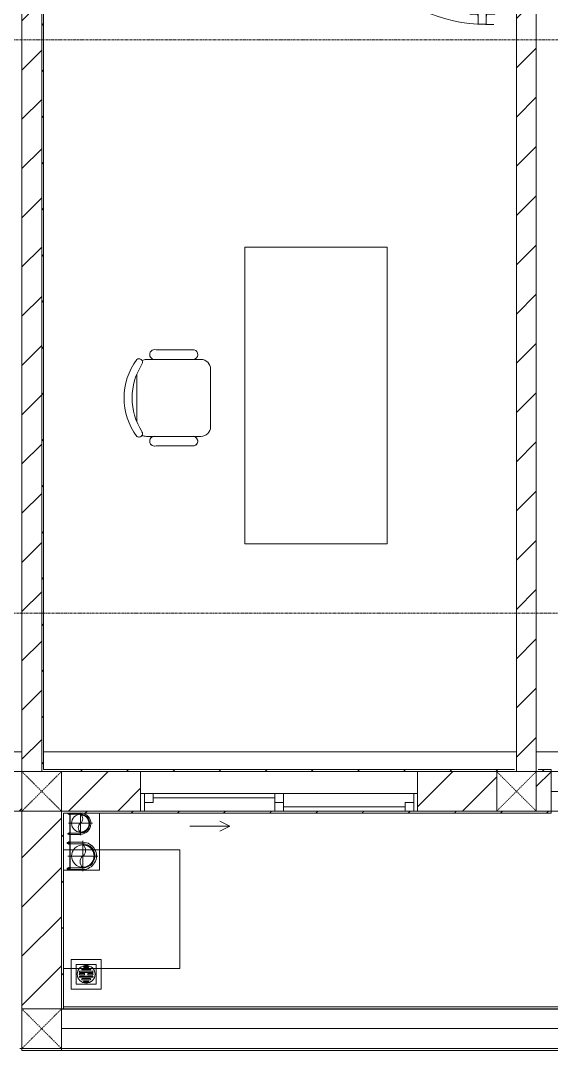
# Model space of a CAD drawing. Header units: millimetres. Extents: x 5357 to 201988, y -16345 to 109895.
# Drawn here: x 86273 to 88953, y 23253 to 28532 of the extents above; entities that cross this region are included whole.
import ezdxf

# ---------------------------------------------------------------- set-up
doc = ezdxf.new("R2010")
doc.units = ezdxf.units.MM
for name, pattern in [('Dash', [6, 3, -3]), ('Grid Line', [22.225, 12.7, -3.175, 3.175, -3.175]), ('IMPORT-CENTER _3_', [10.16, 6.35, -1.27, 1.27, -1.27])]:
    doc.linetypes.add(name, pattern=pattern)
for name, color, linetype, lineweight in [('0-1', 7, 'Continuous', 5), ('A-CLNG', 13, 'Continuous', 9), ('A-DETL-GENF', 92, 'Continuous', 9), ('A-DETL-GENF-1', 53, 'Continuous', 9), ('A-DETL-GENF-5', 254, 'Continuous', 9), ('A-DETL-THIN', 151, 'Continuous', 9), ('A-DOOR', 31, 'Continuous', 9), ('A-DOOR-1', 53, 'Continuous', 9), ('A-DOOR-FRAM', 31, 'Continuous', 9), ('A-DOOR-HDLN', 31, 'Dash', 9), ('A-FLOR-1', 10, 'Continuous', 9), ('A-GLAZ', 151, 'Continuous', 9), ('A-WALL', 113, 'Continuous', 9), ('A-WALL-1', 9, 'Continuous', 18), ('A-WALL-2', 53, 'Continuous', 9), ('A-WALL-4', 113, 'Continuous', 18), ('A-WALL-PATT-1', 10, 'Continuous', 9), ('A-WALL-PATT-2', 53, 'Continuous', 9), ('A-WALL-PATT-3', 111, 'Continuous', 9), ('G-IMPT', 8, 'Continuous', 9), ('G-IMPT-1', 254, 'Continuous', 9), ('G-IMPT-2', 8, 'IMPORT-CENTER _3_', 9), ('I-FURN', 30, 'Continuous', 9), ('I-FURN-1', 53, 'Continuous', 9), ('I-WALL-1', 9, 'Continuous', 18), ('I-WALL-2', 53, 'Continuous', 9), ('L-SITE-WALL-1', 10, 'Continuous', 9), ('M-EQPM', 50, 'Continuous', 9), ('S-COLS', 52, 'Continuous', 9), ('S-COLS-5', 52, 'Continuous', 18), ('S-COLS-6', 52, 'Dash', 9), ('S-COLS-HDLN', 52, 'Dash', 9), ('S-GRID-1', 1, 'Grid Line', 9)]:
    doc.layers.add(name, color=color, linetype=linetype, lineweight=lineweight)
pattern_1 = [(45, (0, 0), (-124.4508, 124.4508), [])]
pattern_2 = [(45, (0, 0), (-116.67262, 116.67262), [])]

# ---------------------------------------------------------------- blocks, each defined once
blk = doc.blocks.new('NCV_TKTC_KET CAU_rvt-1-TKCS_MB SÂN ĐƯỜNG NỘI BỘ')
at = {"layer": 'A-FLOR-1'}
blk.add_line((88952.6, 24536.9), (88877.6, 24536.9), dxfattribs=at)
at = {"layer": 'L-SITE-WALL-1'}
blk.add_line((88952.6, 24536.9), (88877.6, 24536.9), dxfattribs=at)
blk = doc.blocks.new('BAN LV A - BAN LV A_dwg_ban hoc2-348006-TKCS_MB SÂN ĐƯỜNG NỘI BỘ')
at = {"layer": 'I-FURN'}
for p, q in [((145.8, 437.4), (-145.8, 437.4)), ((-194.4, 388.8), (-194.4, 113.4)), ((194.4, 113.4), (194.4, 388.8)), ((-243, 354.4), (-243, 162)), ((194.4, 351.4), (194.4, 150.8)), ((243.7, 162), (243.7, 354.4)), ((-120.5, 64.8), (120.5, 64.8))]:
    blk.add_line(p, q, dxfattribs=at)
at = {"layer": 'I-FURN', "flags": 128}
blk.add_lwpolyline([(-737.8, 610.5), (-737.8, 1330.5), (-154.9, 1330.5), (762.2, 1330.5), (762.2, 610.5)], close=True, dxfattribs=at)
at = {"layer": 'I-FURN'}
for centre, radius, start, end in [((-145.8, 388.8), 48.6, 90, 180), ((145.8, 388.8), 48.6, 360, 90), ((-218.7, 347.3), 25.3, 343.7398, 163.7398), ((219.4, 347.3), 25.3, 16.2602, 170.7054), ((-218.7, 154.9), 25.3, 163.7398, 16.2602), ((219.4, 154.9), 25.3, 189.2946, 16.2602), ((-145.8, 113.4), 48.6, 180, 207.5844), ((145.8, 113.4), 48.6, 332.4156, 0), ((-180.2, 75.4), 17.8, 57.9726, 216.6901), ((0, 324), 324, 233.1301, 306.8699), ((0, 359.3), 318.2, 237.5758, 302.4242), ((180.2, 75.4), 17.8, 323.3099, 122.0274)]:
    blk.add_arc(centre, radius, start, end, dxfattribs=at)
blk = doc.blocks.new('BAN LV A - BAN LV A_dwg-348005-TKCS_MB SÂN ĐƯỜNG NỘI BỘ')
at = {"extrusion": (0, 0, -1), "zscale": -1, "rotation": 180}
blk.add_blockref('BAN LV A - BAN LV A_dwg_ban hoc2-348006-TKCS_MB SÂN ĐƯỜNG NỘI BỘ', (-729, 1383.7), dxfattribs=at)
blk = doc.blocks.new('BAN LV A - BAN LV A-348231-TKCS_MB SÂN ĐƯỜNG NỘI BỘ')
at = {"layer": 'I-FURN-1'}
for p, q in [((534.6, 1270.3), (534.6, 1235.9)), ((923.4, 1232.9), (923.4, 1270.3)), ((486, 1221.7), (486, 1029.3)), ((972.7, 1029.3), (972.7, 1221.7)), ((534.6, 1029.3), (534.6, 994.9)), ((923.4, 994.9), (923.4, 1032.3)), ((583.2, 946.3), (874.8, 946.3)), ((1491.2, 773.2), (-8.8, 773.2)), ((-8.8, 773.2), (-8.8, 53.2)), ((1491.2, 53.2), (1491.2, 773.2)), ((-8.8, 53.2), (1491.2, 53.2))]:
    blk.add_line(p, q, dxfattribs=at)
for centre, radius, start, end in [((729, 1059.7), 324, 53.1301, 126.8699), ((548.9, 1308.3), 17.8, 143.3099, 240.596), ((583.2, 1270.3), 48.6, 152.4156, 180), ((909.2, 1308.3), 17.8, 299.404, 36.6901), ((874.8, 1270.3), 48.6, 360, 27.5844), ((510.3, 1228.8), 25.3, 16.2602, 196.2602), ((948.4, 1228.8), 25.3, 343.7398, 170.7054), ((510.3, 1036.4), 25.3, 196.2602, 343.7398), ((948.4, 1036.4), 25.3, 189.2946, 343.7398), ((583.2, 994.9), 48.6, 180, 270), ((874.8, 994.9), 48.6, 270, 360)]:
    blk.add_arc(centre, radius, start, end, dxfattribs=at)
blk.add_blockref('BAN LV A - BAN LV A_dwg-348005-TKCS_MB SÂN ĐƯỜNG NỘI BỘ', (0, 0))
blk = doc.blocks.new('MAY GIAT - MAY GIAT_dwg-V74-TKCS_MB SÂN ĐƯỜNG NỘI BỘ')
at = {"layer": 'G-IMPT-1', "flags": 128}
blk.add_lwpolyline([(5, 590), (5, 2.3), (605, 2.3), (605, 590)], dxfattribs=at)
blk = doc.blocks.new('MAY GIAT - MAY GIAT-V75-TKCS_MB SÂN ĐƯỜNG NỘI BỘ')
at = {"layer": 'I-FURN-1'}
for p, q in [((5, 590), (5, 2.3)), ((605, 2.3), (605, 590)), ((5, 2.3), (605, 2.3))]:
    blk.add_line(p, q, dxfattribs=at)
blk.add_blockref('MAY GIAT - MAY GIAT_dwg-V74-TKCS_MB SÂN ĐƯỜNG NỘI BỘ', (0, 0))
blk = doc.blocks.new('DOOR_CW_01 CANH MO-PANEL KINH - DIW_01-900x2200-CỬA GỖ VÂN LAMINATE-553393-TKCS_MB SÂN ĐƯỜNG NỘI BỘ')
at = {"layer": 'A-DETL-GENF-1'}
for p, q in [((-397, 872), (-357, 872)), ((-397, 752), (-397, 872)), ((-357, 872), (-357, 752)), ((-442, 737), (-442, 816.5)), ((-399, 820.5), (-438, 820.5)), ((-434, 799.5), (-434, 737)), ((-399, 803.5), (-430, 803.5)), ((-399, 831.8), (-397, 831.8)), ((-399, 792.2), (-399, 831.8)), ((-397, 792.2), (-399, 792.2)), ((-397, 792.2), (-397, 831.8)), ((-357, 792.2), (-357, 831.8)), ((-355, 831.8), (-357, 831.8)), ((-357, 792.2), (-355, 792.2)), ((-355, 792.2), (-355, 831.8)), ((-355, 820.5), (-316, 820.5)), ((-355, 803.5), (-324, 803.5)), ((-320, 799.5), (-320, 737)), ((-312, 737), (-312, 816.5)), ((-357, 752), (-397, 752)), ((-363, 752), (-391, 752)), ((-391, 752), (-391, 738)), ((-363, 738), (-363, 752)), ((-433.9, 711.2), (-427.3, 715.8)), ((-397, 738), (-391, 738)), ((-397, 738), (-397, 196)), ((-357, 738), (-363, 738)), ((-357, 196), (-357, 738)), ((-320.1, 711.2), (-326.7, 715.8)), ((-397, 196), (-391, 196)), ((-357, 182), (-397, 182)), ((-397, 182), (-397, 62)), ((-391, 196), (-391, 182)), ((-391, 182), (-363, 182)), ((-357, 196), (-363, 196)), ((-363, 182), (-363, 196)), ((-357, 62), (-357, 182)), ((-397, 62), (-357, 62))]:
    blk.add_line(p, q, dxfattribs=at)
blk.add_circle((-407, 60), 10, dxfattribs=at)
for centre, radius, start, end in [((-407, 60), 814, 360, 92), ((-438, 816.5), 4, 90, 180), ((-430, 799.5), 4, 90, 180), ((-324, 799.5), 4, 360, 90), ((-316, 816.5), 4, 0, 90), ((-397, 737), 45, 180, 215), ((-397, 737), 37, 180, 215), ((-357, 737), 37, 325, 0), ((-357, 737), 45, 325, 0)]:
    blk.add_arc(centre, radius, start, end, dxfattribs=at)
at = {"layer": 'A-DOOR-1'}
for p, q in [((-410, 50), (-450, 50)), ((-450, 50), (-450, -50)), ((-410, 0), (-410, 50)), ((-400, 0), (-410, 0)), ((-407, 50), (-382, 50)), ((-400, -50), (-400, 0)), ((410, 0), (400, 0)), ((400, 0), (400, -50)), ((450, 50), (410, 50)), ((410, 50), (410, 0)), ((450, -50), (450, 50)), ((-450, -50), (-400, -50)), ((400, -50), (450, -50))]:
    blk.add_line(p, q, dxfattribs=at)
blk = doc.blocks.new('NCV_TKTC_TANG 1_rvt-1-TKCS_MB SÂN ĐƯỜNG NỘI BỘ')
at = {"layer": 'A-WALL-PATT-1'}
h = blk.add_hatch(dxfattribs=at)
h.set_pattern_fill('FP_1', color=256, style=0, pattern_type=2)
h.set_pattern_definition(pattern_1)
h.paths.add_polyline_path([(86299.4, 24737.4), (86377.6, 24737.4), (86377.6, 28836.9), (86277.6, 28836.9), (86277.6, 24737.4)])
h.paths.add_polyline_path([(86377.6, 29036.9), (86377.6, 29486.9), (86277.6, 29486.9), (86277.6, 29036.9), (86371, 29036.9)])
h.paths.add_polyline_path([(86277.6, 30386.9), (86377.6, 30386.9), (86377.6, 30436.9), (86277.6, 30436.9)])
h = blk.add_hatch(dxfattribs=at)
h.set_pattern_fill('FP_1', color=256, style=0, pattern_type=2)
h.set_pattern_definition(pattern_1)
h.paths.add_polyline_path([(88777.6, 24736.9), (88877.6, 24736.9), (88877.6, 28836.9), (88777.6, 28836.9), (88777.6, 24836.9)])
h.paths.add_polyline_path([(88777.6, 29036.9), (88877.6, 29036.9), (88877.6, 29336.9), (88777.6, 29336.9), (88777.6, 29150.2)])
at = {"layer": 'A-WALL-PATT-2'}
h = blk.add_hatch(dxfattribs=at)
h.set_pattern_fill('FP_2', color=256, style=0, pattern_type=2)
h.set_pattern_definition(pattern_2)
h.paths.add_polyline_path([(86377.6, 24736.9), (86387.6, 24737.4), (86387.6, 29336.9), (86377.6, 29336.2), (86377.6, 24737.4)])
h = blk.add_hatch(dxfattribs=at)
h.set_pattern_fill('FP_2', color=256, style=0, pattern_type=2)
h.set_pattern_definition(pattern_2)
h.paths.add_polyline_path([(87061.5, 24736.9), (88767.6, 24736.9), (88767.6, 24746.9), (86387.6, 24746.9), (86387.6, 24736.9), (86877.6, 24736.9)])
h = blk.add_hatch(dxfattribs=at)
h.set_pattern_fill('FP_2', color=256, style=0, pattern_type=2)
h.set_pattern_definition(pattern_2)
h.paths.add_polyline_path([(91542.4, 24736.9), (91542.6, 24736.9), (91542.6, 24746.9), (91452.6, 24746.9), (91452.6, 24736.9)])
h.paths.add_polyline_path([(88952.6, 24736.9), (88952.6, 24746.9), (88877.6, 24746.9), (88877.6, 24736.9)])
h = blk.add_hatch(dxfattribs=at)
h.set_pattern_fill('FP_2', color=256, style=0, pattern_type=2)
h.set_pattern_definition(pattern_2)
h.paths.add_polyline_path([(86487.6, 23536.9), (86487.6, 24536.9), (86477.6, 24536.9), (86477.6, 23536.9), (86480.9, 23536.9)])
h = blk.add_hatch(dxfattribs=at)
h.set_pattern_fill('FP_2', color=256, style=0, pattern_type=2)
h.set_pattern_definition(pattern_2)
h.paths.add_polyline_path([(88877.6, 24526.9), (88877.5, 24536.9), (86487.6, 24536.9), (86487.6, 24526.9), (88877.5, 24526.9)])
h = blk.add_hatch(dxfattribs=at)
h.set_pattern_fill('FP_2', color=256, style=0, pattern_type=2)
h.set_pattern_definition(pattern_2)
h.paths.add_polyline_path([(91552.6, 24526.5), (91642.6, 24526.5), (91642.6, 24536.5), (91452.6, 24536.5), (91452.6, 24526.5)])
h.paths.add_polyline_path([(88952.6, 24526.5), (88952.6, 24536.5), (88877.6, 24536.5), (88877.6, 24526.5)])
at = {"layer": 'A-WALL-1'}
for p, q in [((86377.6, 24737.4), (86377.6, 28836.9)), ((88777.6, 28836.9), (88777.6, 24736.9)), ((88877.6, 24736.9), (88877.6, 28836.9)), ((86277.6, 24737.4), (86377.6, 24737.4)), ((88777.6, 24736.9), (88877.6, 24736.9))]:
    blk.add_line(p, q, dxfattribs=at)
at = {"layer": 'A-WALL-2'}
blk.add_line((86277.6, 28836.9), (86277.6, 24737.4), dxfattribs=at)
at = {"layer": 'I-WALL-1'}
for p, q in [((86387.6, 24746.9), (86387.6, 29326.9)), ((86377.6, 28836.9), (86377.6, 24736.9)), ((86377.6, 24736.9), (86387.6, 24736.9)), ((88767.6, 24746.9), (86387.6, 24746.9)), ((86387.6, 24736.9), (86877.6, 24736.9)), ((88277.6, 24736.9), (88767.6, 24736.9)), ((88877.6, 24746.9), (88877.6, 24736.9)), ((88877.6, 24736.9), (88952.6, 24736.9)), ((88952.6, 24746.9), (88887.6, 24746.9)), ((88952.6, 24736.9), (88952.6, 24746.9)), ((86477.6, 24536.9), (86477.6, 23536.9)), ((86487.6, 24536.9), (86477.6, 24536.9)), ((86877.6, 24536.9), (86487.6, 24536.9)), ((86487.6, 23536.9), (86487.6, 24526.9)), ((86487.6, 24526.9), (88877.6, 24526.9)), ((88877.6, 24536.9), (88277.6, 24536.9)), ((88877.6, 24536.5), (88877.6, 24536.9)), ((88952.6, 24536.5), (88877.6, 24536.5)), ((88877.6, 24526.9), (88877.6, 24526.5)), ((88877.6, 24526.5), (88952.6, 24526.5)), ((88952.6, 24526.5), (88952.6, 24536.5)), ((86477.6, 23536.9), (86487.6, 23536.9))]:
    blk.add_line(p, q, dxfattribs=at)
at = {"layer": 'I-WALL-2'}
for p, q in [((86487.6, 23546.9), (91642.6, 23546.9)), ((91642.6, 23536.9), (86487.6, 23536.9))]:
    blk.add_line(p, q, dxfattribs=at)
at = {"layer": 'A-DOOR-1', "rotation": 180}
blk.add_blockref('DOOR_CW_01 CANH MO-PANEL KINH - DIW_01-900x2200-CỬA GỖ VÂN LAMINATE-553393-TKCS_MB SÂN ĐƯỜNG NỘI BỘ', (88227.6, 29386.9), dxfattribs=at)
at = {"layer": 'I-FURN-1', "rotation": 90.00000000000031}
for name, p in [('BAN LV A - BAN LV A-348231-TKCS_MB SÂN ĐƯỜNG NỘI BỘ', (88177.6, 25896.9)), ('MAY GIAT - MAY GIAT-V75-TKCS_MB SÂN ĐƯỜNG NỘI BỘ', (87077.6, 23736.9))]:
    blk.add_blockref(name, p, dxfattribs=at)
blk = doc.blocks.new('1_FAMILY RVT - W01-WxH 1400x1400xmm-389822-TKCS_MB SÂN ĐƯỜNG NỘI BỘ')
at = {"layer": 'A-GLAZ'}
for p, q in [((248.4, 172.39), (299.2, 197.79)), ((248.4, 172.39), (299.2, 146.99)), ((248.4, 172.39), (451.6, 172.39)), ((-700, 96.19), (-700, -103.81)), ((700, 96.19), (-700, 96.19)), ((-700, 96.19), (-636.5, 96.19)), ((-680.95, 96.19), (-680.95, 7.29)), ((-636.5, 96.19), (-22.225, 96.19)), ((-636.5, 96.19), (-636.5, 51.74)), ((-636.5, 73.965), (-22.225, 73.965)), ((-22.225, 7.29), (-22.225, 96.19)), ((-22.225, 96.19), (22.225, 96.19)), ((22.225, 96.19), (680.95, 96.19)), ((22.225, 96.19), (22.225, 7.29)), ((680.95, 96.19), (700, 96.19)), ((680.95, 96.19), (680.95, 7.29)), ((700, -103.81), (700, 96.19)), ((-700, 7.29), (-680.95, 7.29)), ((-636.5, 51.74), (-680.95, 51.74)), ((-680.95, 7.29), (-22.225, 7.29)), ((22.225, 51.74), (-22.225, 51.74)), ((-22.225, 7.29), (22.225, 7.29)), ((22.225, 29.515), (636.5, 29.515)), ((22.225, 7.29), (636.5, 7.29)), ((636.5, 51.74), (636.5, 7.29)), ((680.95, 51.74), (636.5, 51.74)), ((636.5, 7.29), (700, 7.29)), ((-700, -103.81), (700, -103.81))]:
    blk.add_line(p, q, dxfattribs=at)
blk = doc.blocks.new('DEG_02-DEG_03 - DEG_02-2500x2400mm-CỬA ĐI 02 CÁNH TRƯỢT-V13-TKCS_MB SÂN ĐƯỜNG NỘI BỘ')
at = {"layer": 'A-DOOR'}
for p, q in [((-1110, 100), (-1210, 100)), ((-1210, 100), (-1210, 60)), ((-1210, 60), (-1110, 60)), ((-1110, 60), (-1110, 100)), ((-1110, 100), (-50, 100)), ((-50, 60), (-1110, 60)), ((50, 100), (-50, 100)), ((-50, 100), (-50, 60)), ((50, 60), (-50, 60)), ((-50, 60), (-50, 20)), ((-50, 60), (50, 60)), ((50, 60), (50, 100)), ((50, 20), (50, 60)), ((50, 60), (1110, 60)), ((1210, 60), (1110, 60)), ((1110, 60), (1110, 20)), ((1210, 20), (1210, 60)), ((-50, 20), (50, 20)), ((1110, 20), (50, 20)), ((1110, 20), (1210, 20))]:
    blk.add_line(p, q, dxfattribs=at)
at = {"layer": 'A-DOOR-FRAM'}
for p, q in [((-1210, 100), (-1250, 100)), ((-1250, 100), (-1250, 0)), ((-1210, 0), (-1210, 100)), ((1250, 100), (1210, 100)), ((1210, 100), (1210, 0)), ((1250, 0), (1250, 100)), ((-1250, 0), (-1210, 0)), ((1210, 0), (1250, 0))]:
    blk.add_line(p, q, dxfattribs=at)
at = {"layer": 'A-DOOR-HDLN'}
for p, q in [((-320.4, 151.1), (-355, 171.1)), ((320.4, 151.1), (355, 171.1)), ((-500.4, 151.1), (-320.4, 151.1)), ((-320.4, 151.1), (-355, 131.1)), ((320.4, 151.1), (355, 131.1)), ((500.4, 151.1), (320.4, 151.1))]:
    blk.add_line(p, q, dxfattribs=at)
blk = doc.blocks.new('TKTC_XREF_251221_MB TANG 1 - TKTC_XREF_260130_MB TANG 1_dwg_CUM U_DN100-V351-TKCS_MB SÂN ĐƯỜNG NỘI BỘ')
at = {"layer": 'G-IMPT'}
for p, q in [((-72.7, 67.2), (-72.7, 60.7)), ((-79.1, 66.6), (-79.1, 63.4)), ((-76.6, 66.6), (-76.6, 63.4)), ((-74.6, 66.6), (-74.6, 63.4)), ((-66.9, 62.1), (-71.7, 62.1)), ((-79.1, -63.4), (-79.1, -66.6)), ((-76.6, -63.4), (-76.6, -66.6)), ((-74.6, -63.4), (-74.6, -66.6)), ((-72.7, -60.7), (-72.7, -69.3)), ((-66.9, -62.1), (-71.7, -62.1)), ((-66.9, -67.9), (-71.7, -67.9)), ((-65, -69), (0, -69))]:
    blk.add_line(p, q, dxfattribs=at)
at = {"layer": 'G-IMPT', "flags": 128}
for points in [[(-78.1, 67.2), (-78.1, 62.4), (-72.7, 62.4)], [(-71.7, 59.2), (-66.9, 59.2), (-66.9, 67.2)], [(-65, 67.2), (-65, 57.3), (-66.9, 57.3), (-66.9, 59.2)], [(-65, 61), (0, 61), (0, 57)], [(-72.7, -62.4), (-78.1, -62.4), (-78.1, -67.6), (-72.7, -67.6)], [(-71.7, -70.8), (-66.9, -70.8), (-66.9, -59.2), (-71.7, -59.2)], [(-66.9, -59.2), (-66.9, -57.3), (-65, -57.3), (-65, -72.7), (-66.9, -72.7), (-66.9, -70.8)], [(-65, -61), (0, -61), (0, -57)]]:
    blk.add_lwpolyline(points, dxfattribs=at)
at = {"layer": 'G-IMPT'}
for centre, radius, start, end in [((-67.9, 65), 4.8, 152.11368, 216.8699), ((0, 0), 69, 270, 85.42362), ((-78.1, 63.4), 0.96, 180, 270), ((-71.1, 60.7), 1.56, 112.61986, 247.38014), ((0, 0), 61, 270, 90), ((0, 0), 57, 270, 90), ((-78.1, -63.4), 0.96, 90, 180), ((-78.1, -66.6), 0.96, 180, 270), ((-71.1, -60.7), 1.56, 112.61986, 247.38014), ((-67.9, -65), 4.8, 143.1301, 216.8699), ((-71.1, -69.3), 1.56, 112.61986, 247.38014)]:
    blk.add_arc(centre, radius, start, end, dxfattribs=at)
blk = doc.blocks.new('TKTC_XREF_251221_MB TANG 1 - TKTC_XREF_260130_MB TANG 1_dwg_$cc-V352-TKCS_MB SÂN ĐƯỜNG NỘI BỘ')
at = {"layer": 'G-IMPT'}
blk.add_circle((0, 0), 0.5, dxfattribs=at)
for centre, radius, start, end in [((0, 0), 0.5, 90, 270), ((0.188, 0.25), 0.313, 126.8699, 233.1301), ((-0.188, -0.25), 0.313, 306.8699, 53.1301)]:
    blk.add_arc(centre, radius, start, end, dxfattribs=at)
at = {"layer": 'G-IMPT-2'}
for p, q in [((-0.673, 0), (0.673, 0)), ((0, -0.673), (0, 0.572))]:
    blk.add_line(p, q, dxfattribs=at)
blk = doc.blocks.new('TKTC_XREF_251221_MB TANG 1 - TKTC_XREF_260130_MB TANG 1_dwg_CUM U_DN100-4202115-TKCS_MB SÂN ĐƯỜNG NỘI BỘ')
at = {"layer": 'G-IMPT'}
for p, q in [((-79.1, 66.6), (-79.1, 63.4)), ((-76.6, 66.6), (-76.6, 63.4)), ((-74.6, 66.6), (-74.6, 63.4)), ((-72.7, 69.3), (-72.7, 60.7)), ((-66.9, 67.9), (-71.7, 67.9)), ((-66.9, 62.1), (-71.7, 62.1)), ((-65, 69), (0, 69)), ((-79.1, -63.4), (-79.1, -66.6)), ((-76.6, -63.4), (-76.6, -66.6)), ((-74.6, -63.4), (-74.6, -66.6)), ((-72.7, -60.7), (-72.7, -69.3)), ((-66.9, -62.1), (-71.7, -62.1)), ((-66.9, -67.9), (-71.7, -67.9)), ((-65, -69), (0, -69))]:
    blk.add_line(p, q, dxfattribs=at)
at = {"layer": 'G-IMPT', "flags": 128}
for points in [[(-72.7, 67.6), (-78.1, 67.6), (-78.1, 62.4), (-72.7, 62.4)], [(-71.7, 59.2), (-66.9, 59.2), (-66.9, 70.8), (-71.7, 70.8)], [(-66.9, 70.8), (-66.9, 72.7), (-65, 72.7), (-65, 57.3), (-66.9, 57.3), (-66.9, 59.2)], [(-65, 61), (0, 61), (0, 57)], [(-72.7, -62.4), (-78.1, -62.4), (-78.1, -67.6), (-72.7, -67.6)], [(-71.7, -70.8), (-66.9, -70.8), (-66.9, -59.2), (-71.7, -59.2)], [(-66.9, -59.2), (-66.9, -57.3), (-65, -57.3), (-65, -72.7), (-66.9, -72.7), (-66.9, -70.8)], [(-65, -61), (0, -61), (0, -57)]]:
    blk.add_lwpolyline(points, dxfattribs=at)
at = {"layer": 'G-IMPT'}
for centre, radius, start, end in [((-78.1, 66.6), 0.96, 90, 180), ((-78.1, 63.4), 0.96, 180, 270), ((-71.1, 69.3), 1.56, 112.6199, 247.3801), ((-67.9, 65), 4.8, 143.1301, 216.8699), ((-71.1, 60.7), 1.56, 112.6199, 247.3801), ((0, 0), 69, 270, 90), ((0, 0), 61, 270, 90), ((0, 0), 57, 270, 90), ((-78.1, -63.4), 0.96, 90, 180), ((-78.1, -66.6), 0.96, 180, 270), ((-71.1, -60.7), 1.56, 112.6199, 247.3801), ((-67.9, -65), 4.8, 143.1301, 216.8699), ((-71.1, -69.3), 1.56, 112.6199, 247.3801)]:
    blk.add_arc(centre, radius, start, end, dxfattribs=at)
blk = doc.blocks.new('TKTC_XREF_251221_MB TANG 1 - TKTC_XREF_260130_MB TANG 1_dwg_$cc-V286-TKCS_MB SÂN ĐƯỜNG NỘI BỘ')
at = {"layer": 'G-IMPT'}
blk.add_circle((0, 0), 0.5, dxfattribs=at)
for centre, radius, start, end in [((0, 0), 0.5, 90, 270), ((0.188, 0.25), 0.313, 126.8699, 233.1301), ((-0.188, -0.25), 0.313, 306.8699, 53.1301)]:
    blk.add_arc(centre, radius, start, end, dxfattribs=at)
at = {"layer": 'G-IMPT-2'}
for p, q in [((0, -0.673), (0, 0.673)), ((-0.673, 0), (0.673, 0))]:
    blk.add_line(p, q, dxfattribs=at)
blk = doc.blocks.new('TKTC_XREF_251221_MB TANG 1 - TKTC_XREF_260130_MB TANG 1_dwg_THU NUOC - THU NUOC-444531-TKCS_MB TẦNG 1-4202120-TKCS_MB SÂN ĐƯỜNG NỘI BỘ')
at = {"layer": 'M-EQPM'}
for p, q in [((-23.3, 10.8), (40.9, 10.8)), ((40.9, 4.8), (-23.3, 4.8)), ((-11, 23.3), (28.5, 23.3)), ((28.5, 17.3), (-11, 17.3)), ((-1.1, 35.6), (18.5, 35.6)), ((18.5, 29.6), (-1.1, 29.6)), ((-23.3, -13.6), (40.9, -13.6)), ((40.9, -19.6), (-23.3, -19.6)), ((-11, -26.1), (28.5, -26.1)), ((28.5, -32.1), (-11, -32.1)), ((-1.1, -38.5), (18.5, -38.5)), ((18.5, -44.5), (-1.1, -44.5))]:
    blk.add_line(p, q, dxfattribs=at)
at = {"layer": 'M-EQPM', "flags": 128}
for points in [[(83.7, -79.4), (83.7, 70.6), (-66.3, 70.6), (-66.3, -79.4)], [(58.7, -54.4), (58.7, 45.6), (-41.3, 45.6), (-41.3, -54.4)]]:
    blk.add_lwpolyline(points, close=True, dxfattribs=at)
for points in [[(-23.3, -1.2), (0.7, -1.2), (0.7, -7.2), (-23.3, -7.2)], [(40.9, -7.2), (16.7, -7.2), (16.7, -1.2), (40.9, -1.2)]]:
    blk.add_lwpolyline(points, dxfattribs=at)
at = {"layer": 'M-EQPM'}
for centre, radius, start, end in [((8.7, -4.4), 45, 360, 180), ((8.7, -4.4), 45, 360, 180), ((-23.3, 7.8), 3, 90, 270), ((-11, 20.3), 3, 90, 270), ((-1.1, 32.6), 3, 90, 270), ((18.5, 32.6), 3, 270, 90), ((28.5, 20.3), 3, 270, 90), ((40.9, 7.8), 3, 270, 90), ((8.7, -4.4), 45, 180, 360), ((8.7, -4.4), 45, 180, 360), ((-23.3, -4.2), 3, 90, 270), ((-23.3, -16.6), 3, 90, 270), ((-11, -29.1), 3, 90, 270), ((-1.1, -41.5), 3, 90, 270), ((18.5, -41.5), 3, 270, 90), ((28.5, -29.1), 3, 270, 90), ((40.9, -4.2), 3, 270, 90), ((40.9, -16.6), 3, 270, 90)]:
    blk.add_arc(centre, radius, start, end, dxfattribs=at)
blk = doc.blocks.new('TKTC_XREF_251221_MB TANG 1 - TKTC_XREF_260130_MB TANG 1_dwg-4202109-TKCS_MB SÂN ĐƯỜNG NỘI BỘ')
at = {"layer": 'G-IMPT'}
blk.add_line((-116630.9, -376819.6), (-116630.9, -377108.3), dxfattribs=at)
at = {"layer": 'G-IMPT', "flags": 128}
for points in [[(-116631.1, -376819.6), (-116631.1, -377108.5), (-116664.1, -377108.2)], [(-116630.9, -377108.3), (-116481.3, -377108.3), (-116481.3, -376819.7)]]:
    blk.add_lwpolyline(points, dxfattribs=at)
at = {"xscale": 0.789473684210524, "yscale": 0.789473684210524, "zscale": 0.789473684210524, "rotation": 0.06930925665188988}
blk.add_blockref('TKTC_XREF_251221_MB TANG 1 - TKTC_XREF_260130_MB TANG 1_dwg_CUM U_DN100-V351-TKCS_MB SÂN ĐƯỜNG NỘI BỘ', (-116579.7, -376872.6), dxfattribs=at)
at = {"extrusion": (0, 0, -1)}
for name, p, xscale, yscale, zscale, rotation in [('TKTC_XREF_251221_MB TANG 1 - TKTC_XREF_260130_MB TANG 1_dwg_$cc-V352-TKCS_MB SÂN ĐƯỜNG NỘI BỘ', (116578.1, -376870.8), 90.00000000005114, 90.00000000005114, -90.00000000005114, 0.3047175217251739), ('TKTC_XREF_251221_MB TANG 1 - TKTC_XREF_260130_MB TANG 1_dwg_CUM U_DN100-4202115-TKCS_MB SÂN ĐƯỜNG NỘI BỘ', (116566, -377035.8), 0.9975000000000006, 0.9975000000000006, -0.9975000000000006, 180.000991338195), ('TKTC_XREF_251221_MB TANG 1 - TKTC_XREF_260130_MB TANG 1_dwg_$cc-V286-TKCS_MB SÂN ĐƯỜNG NỘI BỘ', (116566, -377036.7), 113.7150000000073, 113.7150000000073, -113.7150000000073, 359.9990086636432)]:
    blk.add_blockref(name, p, dxfattribs=dict(at, xscale=xscale, yscale=yscale, zscale=zscale, rotation=rotation))
blk.add_blockref('TKTC_XREF_251221_MB TANG 1 - TKTC_XREF_260130_MB TANG 1_dwg_THU NUOC - THU NUOC-444531-TKCS_MB TẦNG 1-4202120-TKCS_MB SÂN ĐƯỜNG NỘI BỘ', (-116557.9, -377630))
blk = doc.blocks.new('TKTC_XREF_251221_MB TANG 1 - TKTC_XREF_251221_MB TANG 1-2038492-TKCS_MB SÂN ĐƯỜNG NỘI BỘ')
blk.add_blockref('TKTC_XREF_251221_MB TANG 1 - TKTC_XREF_260130_MB TANG 1_dwg-4202109-TKCS_MB SÂN ĐƯỜNG NỘI BỘ', (169499.1, 384109.7))
blk = doc.blocks.new('G1_SOF - BO TRU - 200x200-V994-TKCS_MB SÂN ĐƯỜNG NỘI BỘ')
at = {"layer": 'S-COLS-HDLN'}
for p, q in [((-100, 100), (99.6, -99.6)), ((100, 100), (-99.5, -99.5))]:
    blk.add_line(p, q, dxfattribs=at)
blk = doc.blocks.new('G1_SOF - BO TRU - 200x200-3050151-TKCS_MB SÂN ĐƯỜNG NỘI BỘ')
at = {"layer": 'S-COLS-HDLN'}
for p, q in [((-100, 100), (100, -100)), ((100, 100), (-100, -100))]:
    blk.add_line(p, q, dxfattribs=at)

msp = doc.modelspace()

# ---------------------------------------------------------------- hatches: boundary and pattern name
at = {"layer": 'A-DETL-GENF'}
h = msp.add_hatch(dxfattribs=at)
h.set_pattern_fill('FP_9', color=256, style=0, pattern_type=2)
h.set_pattern_definition([(90, (0, 0), (-395.131, 395.131), [104.775, -685.488]), (45, (0, 0), (-395.1313, 395.1313), [104.775, -454.025]), (135, (0, 0), (-395.1313, -395.1313), [104.775, -454.025])])
h.paths.add_polyline_path([(35003.5, 8088.2), (35003.5, 8188.2), (34703.5, 8188.2), (34703.5, 8088.2)])
h.paths.add_polyline_path([(134601.5, 8088.2), (134601.5, 8188.2), (134501.6, 8188.2), (134501.6, 8088.2)])
h.paths.add_polyline_path([(117301.6, 8088.2), (117601.6, 8088.2), (117601.6, 8188.2), (117301.6, 8188.2)])
h.paths.add_polyline_path([(121901.6, 8088.2), (121901.6, 8188.2), (121601.6, 8188.2), (121601.6, 8088.2)])
h.paths.add_polyline_path([(130201.6, 8088.2), (130501.6, 8088.2), (130501.6, 8188.2), (130201.6, 8188.2)])
h.paths.add_polyline_path([(43603.5, 8088.2), (43603.5, 8188.2), (43303.5, 8188.2), (43303.5, 8088.2)])
h.paths.add_polyline_path([(126201.6, 8088.2), (126201.6, 8188.2), (125901.6, 8188.2), (125901.6, 8088.2)])
h.paths.add_polyline_path([(39303.5, 8088.2), (39303.5, 8188.2), (39003.5, 8188.2), (39003.5, 8088.2)])
h.paths.add_polyline_path([(26303.5, 8088.2), (26403.5, 8088.2), (26403.5, 8188.2), (26303.5, 8188.2)])
h.paths.add_polyline_path([(30703.5, 8088.2), (30703.5, 8188.2), (30403.5, 8188.2), (30403.5, 8088.2)])
h.paths.add_polyline_path([(134601.5, 11956.3), (134601.5, 12256.3), (134501.6, 12256.3), (134501.6, 11956.3), (134585.7, 11956.3)])
h.paths.add_polyline_path([(134501.6, 16056.3), (134601.5, 16056.3), (134601.5, 16356.3), (134501.6, 16356.3)])
h.paths.add_polyline_path([(134601.5, 20156.3), (134601.5, 20456.3), (134501.6, 20456.3), (134501.6, 20156.3)])
h.paths.add_polyline_path([(57852.6, 23336.9), (57852.6, 23337.4), (57655.4, 23336.9)])
h.paths.add_polyline_path([(111452.6, 23336.9), (111450.6, 23337.4), (111452.6, 23336.9)])
h.paths.add_polyline_path([(99788.7, 23336.9), (99777.6, 23337.4), (99777.6, 23336.9), (99780.4, 23336.9)])
h.paths.add_polyline_path([(103252.6, 23336.9), (103250.6, 23337.4), (103251, 23336.9)])
h.paths.add_polyline_path([(86477.6, 23336.9), (86477.6, 23337.4), (86456.3, 23336.9)])
h.paths.add_polyline_path([(49652.6, 23336.9), (49652.6, 23337.4), (49454.2, 23336.9)])
h.paths.add_polyline_path([(134501.6, 24256.3), (134601.5, 24256.3), (134601.5, 24556.3), (134501.6, 24556.3)])
h.paths.add_polyline_path([(26303.5, 24256.3), (26403.5, 24256.3), (26403.5, 24556.3), (26303.5, 24556.3)])
h.paths.add_polyline_path([(44827.6, 24536.9), (44827.6, 24537.4), (44804.2, 24536.9)])
h.paths.add_polyline_path([(77102.6, 24536.9), (77102.6, 24537.4), (77101.7, 24536.9)])
h.paths.add_polyline_path([(134601.5, 28356.3), (134601.5, 28656.3), (134501.6, 28656.3), (134501.6, 28356.3)])
h.paths.add_polyline_path([(134585.7, 32456.3), (134601.5, 32456.3), (134601.5, 32756.3), (134501.6, 32756.3), (134501.6, 32456.3)])
h.paths.add_polyline_path([(134501.6, 36556.3), (134601.5, 36556.3), (134601.5, 36856.3), (134501.6, 36856.3)])
h.paths.add_polyline_path([(134593.4, 40586.3), (134601.5, 40586.3), (134601.5, 40886.3), (134501.6, 40886.3), (134501.6, 40586.3), (134589.3, 40586.3)])
h.paths.add_polyline_path([(106252.6, 53311.9), (106252.6, 53311.9), (106252.6, 53312)])
h.paths.add_polyline_path([(53452.6, 60235.3), (53452.7, 60235.3), (53452.6, 60435.3)])
h.paths.add_polyline_path([(107452.5, 60235.3), (107452.6, 60235.3), (107452.4, 60235.3)])
h.paths.add_polyline_path([(106252.6, 64058.6), (106252.6, 64058.6), (106252.6, 64158.6)])
h.paths.add_polyline_path([(105952.5, 69761.9), (105952.6, 69761.9), (105952.4, 69761.9)])
h.paths.add_polyline_path([(38152.6, 78836.9), (38152.6, 78836.9), (38152.6, 79036.9)])
h.paths.add_polyline_path([(97752.6, 84118.2), (98052.6, 84118.2), (98052.6, 84218.2), (97752.6, 84218.2)])
h.paths.add_polyline_path([(63052.6, 84118.2), (63052.6, 84218.2), (62752.6, 84218.2), (62752.6, 84118.2)])
h.paths.add_polyline_path([(102252.6, 84118.2), (102252.6, 84218.2), (101952.6, 84218.2), (101952.6, 84118.2), (102191.9, 84118.2)])
h.paths.add_polyline_path([(58952.6, 84118.2), (58952.6, 84218.2), (58652.6, 84218.2), (58652.6, 84118.2)])
h.paths.add_polyline_path([(85352.6, 84118.2), (85452.6, 84118.2), (85452.6, 84218.2), (85252.6, 84218.2), (85253.7, 84118.2), (85344.1, 84118.2)])
h.paths.add_polyline_path([(110652.6, 84118.2), (110652.6, 84218.2), (110352.6, 84218.2), (110352.6, 84118.2)])
h.paths.add_polyline_path([(50252.6, 84118.2), (50552.6, 84118.2), (50552.6, 84218.2), (50252.6, 84218.2)])
h.paths.add_polyline_path([(106452.6, 84118.2), (106452.6, 84218.2), (106152.6, 84218.2), (106152.6, 84118.2)])
h.paths.add_polyline_path([(54452.6, 84118.2), (54752.6, 84118.2), (54752.6, 84218.2), (54452.6, 84218.2)])
h.paths.add_polyline_path([(89352.6, 84118.2), (89652.6, 84118.2), (89652.6, 84218.2), (89352.6, 84218.2)])
h.paths.add_polyline_path([(114852.6, 84118.2), (114852.6, 84218.2), (114552.6, 84218.2), (114552.6, 84118.2)])
h.paths.add_polyline_path([(46052.6, 84118.2), (46352.6, 84118.2), (46352.6, 84218.2), (46052.6, 84218.2)])
h.paths.add_polyline_path([(93552.6, 84118.2), (93852.6, 84118.2), (93852.6, 84218.2), (93552.6, 84218.2)])
h.paths.add_polyline_path([(41852.6, 84118.2), (42152.6, 84118.2), (42152.6, 84218.2), (41852.6, 84218.2)])
h.paths.add_polyline_path([(118752.6, 84118.2), (119052.6, 84118.2), (119052.6, 84218.2), (118752.6, 84218.2)])
h.paths.add_polyline_path([(37952.6, 84118.2), (37952.6, 84218.2), (37652.6, 84218.2), (37652.6, 84118.2), (37809, 84118.2)])
h.paths.add_polyline_path([(123252.6, 84118.2), (123252.6, 84218.2), (122952.6, 84218.2), (122952.6, 84118.2), (122990.9, 84118.2)])
at = {"layer": 'A-DETL-GENF-5'}
h = msp.add_hatch(color=256, dxfattribs=at)
h.paths.add_polyline_path([(35003.5, 8088.2), (35003.5, 8188.2), (34703.5, 8188.2), (34703.5, 8088.2)])
h.paths.add_polyline_path([(134601.5, 8088.2), (134601.5, 8188.2), (134501.6, 8188.2), (134501.6, 8088.2)])
h.paths.add_polyline_path([(117301.6, 8088.2), (117601.6, 8088.2), (117601.6, 8188.2), (117301.6, 8188.2)])
h.paths.add_polyline_path([(121901.6, 8088.2), (121901.6, 8188.2), (121601.6, 8188.2), (121601.6, 8088.2)])
h.paths.add_polyline_path([(130201.6, 8088.2), (130501.6, 8088.2), (130501.6, 8188.2), (130201.6, 8188.2)])
h.paths.add_polyline_path([(43603.5, 8088.2), (43603.5, 8188.2), (43303.5, 8188.2), (43303.5, 8088.2)])
h.paths.add_polyline_path([(126201.6, 8088.2), (126201.6, 8188.2), (125901.6, 8188.2), (125901.6, 8088.2)])
h.paths.add_polyline_path([(39303.5, 8088.2), (39303.5, 8188.2), (39003.5, 8188.2), (39003.5, 8088.2)])
h.paths.add_polyline_path([(26303.5, 8088.2), (26403.5, 8088.2), (26403.5, 8188.2), (26303.5, 8188.2)])
h.paths.add_polyline_path([(30703.5, 8088.2), (30703.5, 8188.2), (30403.5, 8188.2), (30403.5, 8088.2)])
h.paths.add_polyline_path([(134601.5, 11956.3), (134601.5, 12256.3), (134501.6, 12256.3), (134501.6, 11956.3), (134585.7, 11956.3)])
h.paths.add_polyline_path([(134501.6, 16056.3), (134601.5, 16056.3), (134601.5, 16356.3), (134501.6, 16356.3)])
h.paths.add_polyline_path([(134601.5, 20156.3), (134601.5, 20456.3), (134501.6, 20456.3), (134501.6, 20156.3)])
h.paths.add_polyline_path([(57852.6, 23336.9), (57852.6, 23337.4), (57655.4, 23336.9)])
h.paths.add_polyline_path([(111452.6, 23336.9), (111450.6, 23337.4), (111452.6, 23336.9)])
h.paths.add_polyline_path([(99788.7, 23336.9), (99777.6, 23337.4), (99777.6, 23336.9), (99780.4, 23336.9)])
h.paths.add_polyline_path([(103252.6, 23336.9), (103250.6, 23337.4), (103251, 23336.9)])
h.paths.add_polyline_path([(86477.6, 23336.9), (86477.6, 23337.4), (86456.3, 23336.9)])
h.paths.add_polyline_path([(49652.6, 23336.9), (49652.6, 23337.4), (49454.2, 23336.9)])
h.paths.add_polyline_path([(134501.6, 24256.3), (134601.5, 24256.3), (134601.5, 24556.3), (134501.6, 24556.3)])
h.paths.add_polyline_path([(26303.5, 24256.3), (26403.5, 24256.3), (26403.5, 24556.3), (26303.5, 24556.3)])
h.paths.add_polyline_path([(44827.6, 24536.9), (44827.6, 24537.4), (44804.2, 24536.9)])
h.paths.add_polyline_path([(77102.6, 24536.9), (77102.6, 24537.4), (77101.7, 24536.9)])
h.paths.add_polyline_path([(134601.5, 28356.3), (134601.5, 28656.3), (134501.6, 28656.3), (134501.6, 28356.3)])
h.paths.add_polyline_path([(134585.7, 32456.3), (134601.5, 32456.3), (134601.5, 32756.3), (134501.6, 32756.3), (134501.6, 32456.3)])
h.paths.add_polyline_path([(134501.6, 36556.3), (134601.5, 36556.3), (134601.5, 36856.3), (134501.6, 36856.3)])
h.paths.add_polyline_path([(134593.4, 40586.3), (134601.5, 40586.3), (134601.5, 40886.3), (134501.6, 40886.3), (134501.6, 40586.3), (134589.3, 40586.3)])
h.paths.add_polyline_path([(106252.6, 53311.9), (106252.6, 53311.9), (106252.6, 53312)])
h.paths.add_polyline_path([(53452.6, 60235.3), (53452.7, 60235.3), (53452.6, 60435.3)])
h.paths.add_polyline_path([(107452.5, 60235.3), (107452.6, 60235.3), (107452.4, 60235.3)])
h.paths.add_polyline_path([(106252.6, 64058.6), (106252.6, 64058.6), (106252.6, 64158.6)])
h.paths.add_polyline_path([(105952.5, 69761.9), (105952.6, 69761.9), (105952.4, 69761.9)])
h.paths.add_polyline_path([(38152.6, 78836.9), (38152.6, 78836.9), (38152.6, 79036.9)])
h.paths.add_polyline_path([(97752.6, 84118.2), (98052.6, 84118.2), (98052.6, 84218.2), (97752.6, 84218.2)])
h.paths.add_polyline_path([(63052.6, 84118.2), (63052.6, 84218.2), (62752.6, 84218.2), (62752.6, 84118.2)])
h.paths.add_polyline_path([(102252.6, 84118.2), (102252.6, 84218.2), (101952.6, 84218.2), (101952.6, 84118.2), (102191.9, 84118.2)])
h.paths.add_polyline_path([(58952.6, 84118.2), (58952.6, 84218.2), (58652.6, 84218.2), (58652.6, 84118.2)])
h.paths.add_polyline_path([(85352.6, 84118.2), (85452.6, 84118.2), (85452.6, 84218.2), (85252.6, 84218.2), (85253.7, 84118.2), (85344.1, 84118.2)])
h.paths.add_polyline_path([(110652.6, 84118.2), (110652.6, 84218.2), (110352.6, 84218.2), (110352.6, 84118.2)])
h.paths.add_polyline_path([(50252.6, 84118.2), (50552.6, 84118.2), (50552.6, 84218.2), (50252.6, 84218.2)])
h.paths.add_polyline_path([(106452.6, 84118.2), (106452.6, 84218.2), (106152.6, 84218.2), (106152.6, 84118.2)])
h.paths.add_polyline_path([(54452.6, 84118.2), (54752.6, 84118.2), (54752.6, 84218.2), (54452.6, 84218.2)])
h.paths.add_polyline_path([(89352.6, 84118.2), (89652.6, 84118.2), (89652.6, 84218.2), (89352.6, 84218.2)])
h.paths.add_polyline_path([(114852.6, 84118.2), (114852.6, 84218.2), (114552.6, 84218.2), (114552.6, 84118.2)])
h.paths.add_polyline_path([(46052.6, 84118.2), (46352.6, 84118.2), (46352.6, 84218.2), (46052.6, 84218.2)])
h.paths.add_polyline_path([(93552.6, 84118.2), (93852.6, 84118.2), (93852.6, 84218.2), (93552.6, 84218.2)])
h.paths.add_polyline_path([(41852.6, 84118.2), (42152.6, 84118.2), (42152.6, 84218.2), (41852.6, 84218.2)])
h.paths.add_polyline_path([(118752.6, 84118.2), (119052.6, 84118.2), (119052.6, 84218.2), (118752.6, 84218.2)])
h.paths.add_polyline_path([(37952.6, 84118.2), (37952.6, 84218.2), (37652.6, 84218.2), (37652.6, 84118.2), (37809, 84118.2)])
h.paths.add_polyline_path([(123252.6, 84118.2), (123252.6, 84218.2), (122952.6, 84218.2), (122952.6, 84118.2), (122990.9, 84118.2)])
at = {"layer": 'A-WALL-PATT-3'}
h = msp.add_hatch(dxfattribs=at)
h.set_pattern_fill('FP_1', color=256, style=0, pattern_type=2)
h.set_pattern_definition(pattern_1)
h.paths.add_polyline_path([(86267.6, 24536.9), (86277.6, 24537.4), (86277.6, 24736.9), (85702.6, 24736.9), (85702.6, 24536.9)])
h.paths.add_polyline_path([(84302.6, 24536.9), (84302.6, 24736.9), (83727.6, 24736.9), (83727.6, 24536.9), (84035.4, 24536.9)])
h = msp.add_hatch(dxfattribs=at)
h.set_pattern_fill('FP_1', color=256, style=0, pattern_type=2)
h.set_pattern_definition(pattern_1)
h.paths.add_polyline_path([(91452.6, 24536.9), (91552.6, 24536.9), (91552.6, 24736.9), (91452.6, 24736.9), (91452.6, 24636.9)])
h.paths.add_polyline_path([(86477.6, 24536.9), (86877.6, 24536.9), (86877.6, 24736.9), (86477.6, 24736.9), (86477.6, 24584.8)])
h.paths.add_polyline_path([(88877.5, 24536.9), (88952.6, 24536.9), (88952.6, 24736.9), (88877.5, 24736.9)])
h.paths.add_polyline_path([(88277.6, 24536.9), (88677.5, 24536.9), (88677.5, 24736.9), (88277.6, 24736.9), (88277.6, 24700.6)])
h = msp.add_hatch(dxfattribs=at)
h.set_pattern_fill('FP_1', color=256, style=0, pattern_type=2)
h.set_pattern_definition(pattern_1)
h.paths.add_polyline_path([(86456.3, 23536.9), (86477.6, 23536.9), (86477.6, 24536.9), (86277.6, 24536.9), (86277.6, 23536.9)])

# ---------------------------------------------------------------- linework, layer by layer
at = {"layer": 'A-CLNG'}
for p, q in [((85587.6, 24836.9), (86277.6, 24836.9)), ((86387.4, 24836.9), (88777.6, 24836.9)), ((88877.6, 24836.9), (91542.6, 24836.9))]:
    msp.add_line(p, q, dxfattribs=at)
at = {"layer": 'A-DETL-THIN'}
for p, q in [((86277.6, 24536.9), (83727.6, 24536.9)), ((83727.6, 24536.9), (86277.6, 24536.9)), ((86277.6, 23337.4), (86277.6, 24536.9)), ((86277.6, 24536.9), (86277.6, 23337.4)), ((95052.6, 23337.4), (86277.6, 23337.4)), ((86277.6, 23337.4), (95052.6, 23337.4))]:
    msp.add_line(p, q, dxfattribs=at)
at = {"layer": 'A-WALL'}
for p, q in [((86277.6, 24536.9), (86277.6, 24736.9)), ((86477.6, 24736.9), (86477.6, 24536.9)), ((88677.5, 24536.9), (88677.5, 24736.9)), ((88877.5, 24736.9), (88877.5, 24536.9)), ((88952.6, 24736.9), (91452.6, 24736.9)), ((86477.6, 24536.9), (86277.6, 24536.9)), ((86277.6, 23536.9), (86477.6, 23536.9)), ((86477.6, 23535.3), (91642.6, 23535.3)), ((86477.6, 23437.4), (91642.6, 23437.4)), ((86477.6, 23337.4), (86477.6, 23337.4)), ((91642.6, 23337.4), (86477.6, 23337.4)), ((91653.6, 23327.4), (86477.6, 23327.4))]:
    msp.add_line(p, q, dxfattribs=at)
at = {"layer": 'A-WALL-4'}
for p, q in [((86277.6, 24736.9), (85702.6, 24736.9)), ((86877.6, 24736.9), (86477.6, 24736.9)), ((88677.5, 24736.9), (88277.6, 24736.9)), ((88952.6, 24736.9), (88877.5, 24736.9)), ((88952.6, 24636.9), (88952.6, 24736.9)), ((86267.6, 24536.9), (86277.6, 24536.9)), ((86277.6, 23337.4), (86277.6, 24536.9)), ((86477.6, 24536.9), (86877.6, 24536.9)), ((86477.6, 23536.9), (86477.6, 24536.9)), ((88277.6, 24536.9), (88677.5, 24536.9)), ((88877.5, 24536.9), (88952.6, 24536.9)), ((86477.6, 23337.4), (86267.6, 23337.4)), ((86277.6, 23337.4), (86277.6, 23327.4)), ((86477.6, 23327.4), (86477.6, 23337.4)), ((86277.6, 23327.4), (86477.6, 23327.4))]:
    msp.add_line(p, q, dxfattribs=at)
at = {"layer": 'S-COLS'}
for p, q in [((86277.6, 24736.9), (86277.6, 24536.9)), ((86477.6, 24536.9), (86477.6, 24736.9)), ((88677.5, 24736.9), (88677.5, 24536.9)), ((88877.5, 24536.9), (88877.5, 24736.9)), ((86277.6, 24536.9), (86477.6, 24536.9)), ((86477.6, 23536.9), (86277.6, 23536.9))]:
    msp.add_line(p, q, dxfattribs=at)
at = {"layer": 'S-COLS-5'}
for p, q in [((86477.6, 24736.9), (86277.6, 24736.9)), ((88877.5, 24736.9), (88677.5, 24736.9)), ((88677.5, 24536.9), (88877.5, 24536.9)), ((86277.6, 23536.9), (86277.6, 23337.4)), ((86477.6, 23337.4), (86477.6, 23536.9)), ((86277.6, 23336.9), (86477.6, 23336.9))]:
    msp.add_line(p, q, dxfattribs=at)
at = {"layer": 'S-GRID-1'}
for p, q in [((131551.8, 28436.9), (29351.8, 28436.9)), ((128757.8, 25536.9), (32145.8, 25536.9)), ((131551.8, 24536.9), (29351.8, 24536.9))]:
    msp.add_line(p, q, dxfattribs=at)

# ---------------------------------------------------------------- block references
at = {"layer": '0-1'}
for name in ['NCV_TKTC_KET CAU_rvt-1-TKCS_MB SÂN ĐƯỜNG NỘI BỘ', 'NCV_TKTC_TANG 1_rvt-1-TKCS_MB SÂN ĐƯỜNG NỘI BỘ']:
    msp.add_blockref(name, (0, 0), dxfattribs=at)
at = {"layer": 'A-DOOR', "rotation": 180}
msp.add_blockref('DEG_02-DEG_03 - DEG_02-2500x2400mm-CỬA ĐI 02 CÁNH TRƯỢT-V13-TKCS_MB SÂN ĐƯỜNG NỘI BỘ', (90202.6, 24636.9), dxfattribs=at)
at = {"layer": 'A-GLAZ', "rotation": 180}
msp.add_blockref('1_FAMILY RVT - W01-WxH 1400x1400xmm-389822-TKCS_MB SÂN ĐƯỜNG NỘI BỘ', (87577.6, 24633.1), dxfattribs=at)
at = {"layer": 'M-EQPM'}
msp.add_blockref('TKTC_XREF_251221_MB TANG 1 - TKTC_XREF_251221_MB TANG 1-2038492-TKCS_MB SÂN ĐƯỜNG NỘI BỘ', (33652.6, 17236.9), dxfattribs=at)
at = {"layer": 'S-COLS-6'}
for name, p in [('G1_SOF - BO TRU - 200x200-3050151-TKCS_MB SÂN ĐƯỜNG NỘI BỘ', (86377.6, 24636.9)), ('G1_SOF - BO TRU - 200x200-3050151-TKCS_MB SÂN ĐƯỜNG NỘI BỘ', (88777.5, 24636.9)), ('G1_SOF - BO TRU - 200x200-V994-TKCS_MB SÂN ĐƯỜNG NỘI BỘ', (86377.6, 23436.9))]:
    msp.add_blockref(name, p, dxfattribs=at)

doc.saveas('drawing.dxf')
